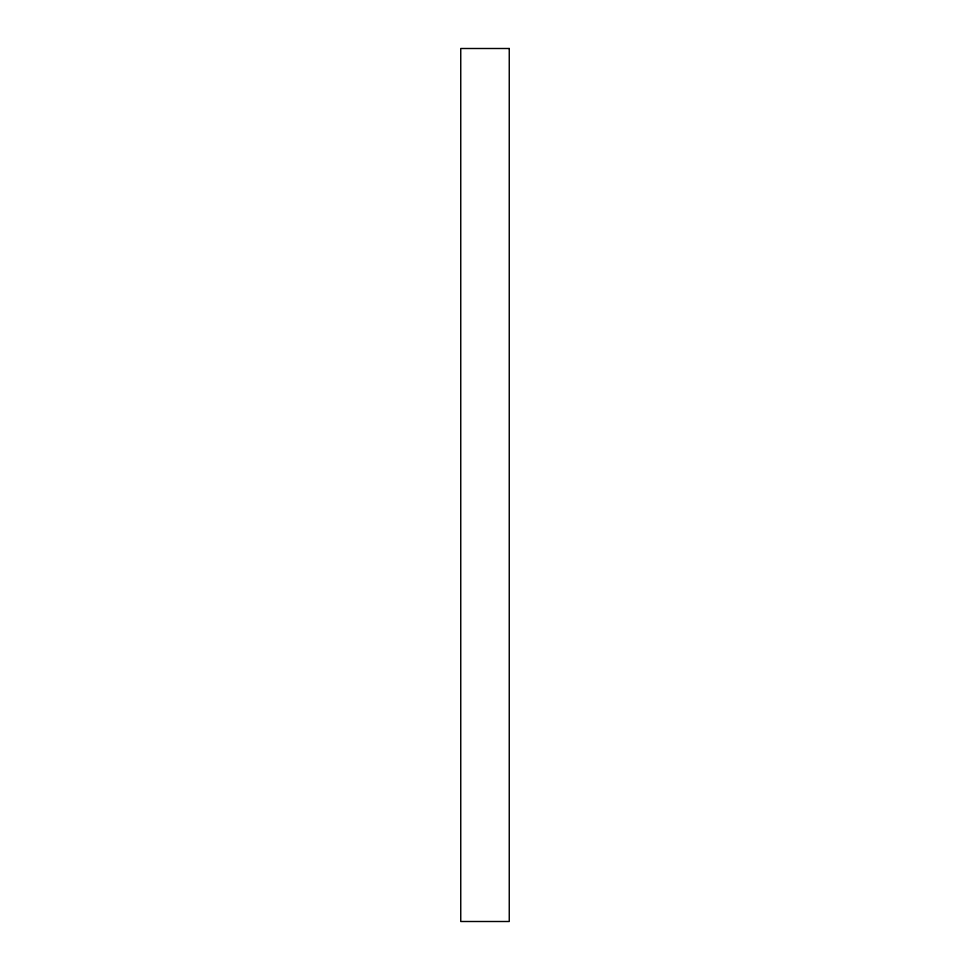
<?xml version="1.0" encoding="UTF-8"?>
<svg xmlns="http://www.w3.org/2000/svg" width="970" height="970" viewBox="0 0 970 970"><rect width="100%" height="100%" fill="white"/><g stroke="black" fill="none" stroke-linecap="round" stroke-linejoin="round"><path stroke-width="1.45" d="M509.25 48.5L460.75 48.5L460.75 921.5L509.25 921.5L509.25 48.5"/></g></svg>
